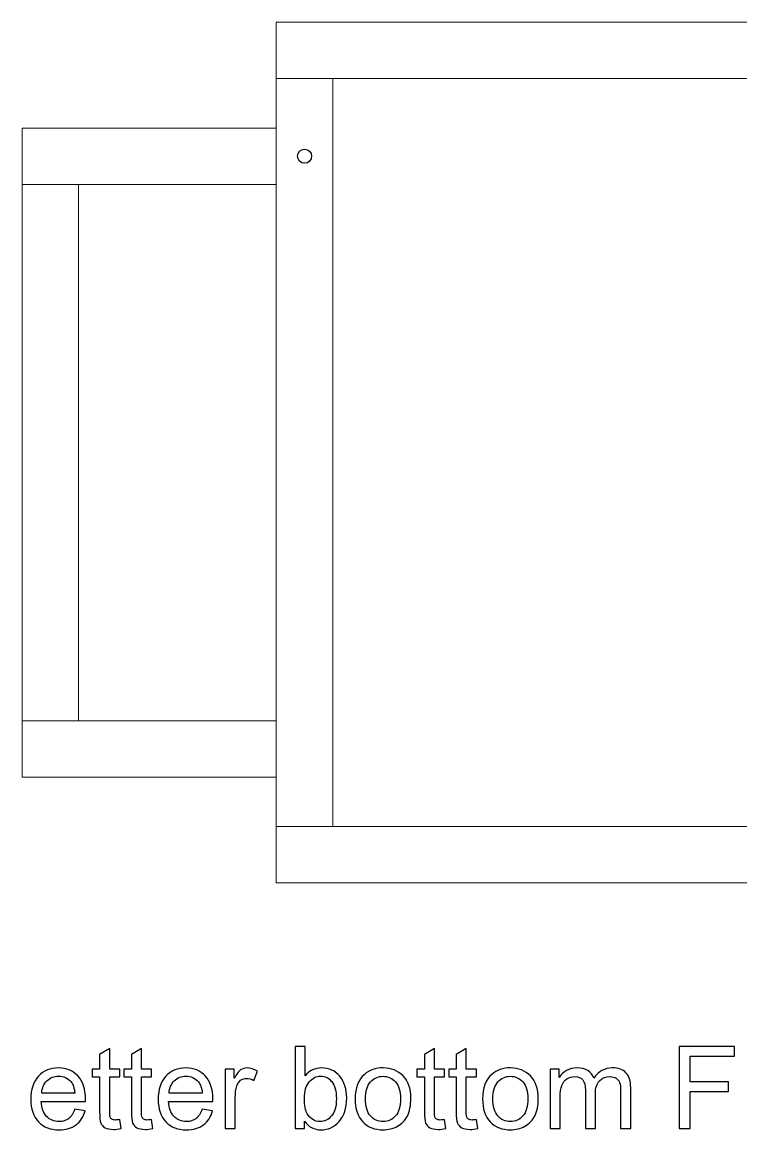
# Model space of a CAD drawing. Header units: inches. Extents: x -38 to 6, y -62 to 68.
# Drawn here: x -23.36 to -13.34, y -24.3 to -8.84 of the extents above; entities that cross this region are included whole.
import ezdxf

# ---------------------------------------------------------------- set-up
doc = ezdxf.new("R2010")
doc.units = ezdxf.units.IN
doc.header["$MEASUREMENT"] = 0
doc.layers.add('Layer 1', color=7, linetype='Continuous')

msp = doc.modelspace()

# ---------------------------------------------------------------- linework, layer by layer
at = {"layer": 'Layer 1', "color": 240, "lineweight": 9}
for points in [[(-19.819, -9.632), (-7.811, -9.632), (-7.811, -8.845), (-19.819, -8.845), (-19.819, -9.632)], [(-19.819, -20.852), (-7.811, -20.852), (-7.811, -20.065), (-19.819, -20.065), (-19.819, -20.852)]]:
    msp.add_lwpolyline(points, close=True, dxfattribs=at)
at = {"layer": 'Layer 1', "color": 250, "lineweight": 25}
msp.add_ellipse((-19.425, -10.715), major_axis=(0, 0.0984), ratio=1, dxfattribs=at)
at = {"layer": 'Layer 1', "color": 240, "lineweight": 9}
msp.add_open_spline([(-19.819, -20.065), (-19.819, -20.065), (-19.819, -9.632), (-19.819, -9.632), (-19.819, -9.632), (-19.819, -9.632), (-19.032, -9.632), (-19.032, -9.632), (-19.032, -9.632), (-19.032, -9.632), (-19.032, -20.065), (-19.032, -20.065), (-19.032, -20.065), (-19.032, -20.065), (-19.819, -20.065), (-19.819, -20.065)], degree=3, knots=[0, 0, 0, 0, 0.2, 0.2, 0.2, 0.2, 0.4, 0.4, 0.4, 0.4, 0.6, 0.6, 0.6, 0.6, 1, 1, 1, 1], dxfattribs=at)
at = {"layer": 'Layer 1', "color": 250, "lineweight": 9}
for points in [[(-19.819, -11.108), (-19.819, -11.108), (-23.362, -11.108), (-23.362, -11.108), (-23.362, -11.108), (-23.362, -11.108), (-23.362, -10.321), (-23.362, -10.321), (-23.362, -10.321), (-23.362, -10.321), (-19.819, -10.321), (-19.819, -10.321), (-19.819, -10.321), (-19.819, -10.321), (-19.819, -11.108), (-19.819, -11.108)], [(-19.819, -19.376), (-19.819, -19.376), (-23.362, -19.376), (-23.362, -19.376), (-23.362, -19.376), (-23.362, -19.376), (-23.362, -18.589), (-23.362, -18.589), (-23.362, -18.589), (-23.362, -18.589), (-19.819, -18.589), (-19.819, -18.589), (-19.819, -18.589), (-19.819, -18.589), (-19.819, -19.376), (-19.819, -19.376)]]:
    msp.add_open_spline(points, degree=3, knots=[0, 0, 0, 0, 0.2, 0.2, 0.2, 0.2, 0.4, 0.4, 0.4, 0.4, 0.6, 0.6, 0.6, 0.6, 1, 1, 1, 1], dxfattribs=at)
at = {"layer": 'Layer 1', "color": 252, "lineweight": 9}
msp.add_open_spline([(-22.575, -11.108), (-22.575, -11.108), (-22.575, -18.589), (-22.575, -18.589), (-22.575, -18.589), (-22.575, -18.589), (-23.362, -18.589), (-23.362, -18.589), (-23.362, -18.589), (-23.362, -18.589), (-23.362, -11.108), (-23.362, -11.108), (-23.362, -11.108), (-23.362, -11.108), (-22.575, -11.108), (-22.575, -11.108)], degree=3, knots=[0, 0, 0, 0, 0.2, 0.2, 0.2, 0.2, 0.4, 0.4, 0.4, 0.4, 0.6, 0.6, 0.6, 0.6, 1, 1, 1, 1], dxfattribs=at)
at = {"layer": 'Layer 1', "color": 250}
for points, knots in [([(-22.002, -24.152), (-22.002, -24.152), (-21.983, -24.276), (-21.983, -24.276), (-21.983, -24.276), (-22.022, -24.285), (-22.058, -24.289), (-22.088, -24.289), (-22.088, -24.289), (-22.139, -24.289), (-22.179, -24.281), (-22.207, -24.265), (-22.207, -24.265), (-22.235, -24.248), (-22.255, -24.227), (-22.266, -24.201), (-22.266, -24.201), (-22.277, -24.175), (-22.283, -24.119), (-22.283, -24.035), (-22.283, -24.035), (-22.283, -24.035), (-22.283, -23.557), (-22.283, -23.557), (-22.283, -23.557), (-22.283, -23.557), (-22.387, -23.557), (-22.387, -23.557), (-22.387, -23.557), (-22.387, -23.557), (-22.387, -23.449), (-22.387, -23.449), (-22.387, -23.449), (-22.387, -23.449), (-22.283, -23.449), (-22.283, -23.449), (-22.283, -23.449), (-22.283, -23.449), (-22.283, -23.244), (-22.283, -23.244), (-22.283, -23.244), (-22.283, -23.244), (-22.142, -23.159), (-22.142, -23.159), (-22.142, -23.159), (-22.142, -23.159), (-22.142, -23.449), (-22.142, -23.449), (-22.142, -23.449), (-22.142, -23.449), (-22.002, -23.449), (-22.002, -23.449), (-22.002, -23.449), (-22.002, -23.449), (-22.002, -23.557), (-22.002, -23.557), (-22.002, -23.557), (-22.002, -23.557), (-22.142, -23.557), (-22.142, -23.557), (-22.142, -23.557), (-22.142, -23.557), (-22.142, -24.043), (-22.142, -24.043), (-22.142, -24.043), (-22.142, -24.083), (-22.14, -24.109), (-22.135, -24.12), (-22.135, -24.12), (-22.13, -24.132), (-22.122, -24.141), (-22.111, -24.148), (-22.111, -24.148), (-22.1, -24.154), (-22.084, -24.158), (-22.063, -24.158), (-22.063, -24.158), (-22.048, -24.158), (-22.027, -24.156), (-22.002, -24.152)], [0, 0, 0, 0, 0.047619, 0.047619, 0.047619, 0.047619, 0.095238, 0.095238, 0.095238, 0.095238, 0.142857, 0.142857, 0.142857, 0.142857, 0.190476, 0.190476, 0.190476, 0.190476, 0.238095, 0.238095, 0.238095, 0.238095, 0.285714, 0.285714, 0.285714, 0.285714, 0.333333, 0.333333, 0.333333, 0.333333, 0.380952, 0.380952, 0.380952, 0.380952, 0.428571, 0.428571, 0.428571, 0.428571, 0.47619, 0.47619, 0.47619, 0.47619, 0.52381, 0.52381, 0.52381, 0.52381, 0.571429, 0.571429, 0.571429, 0.571429, 0.619048, 0.619048, 0.619048, 0.619048, 0.666667, 0.666667, 0.666667, 0.666667, 0.714286, 0.714286, 0.714286, 0.714286, 0.761905, 0.761905, 0.761905, 0.761905, 0.809524, 0.809524, 0.809524, 0.809524, 0.857143, 0.857143, 0.857143, 0.857143, 0.904762, 0.904762, 0.904762, 0.904762, 1, 1, 1, 1]), ([(-21.558, -24.152), (-21.558, -24.152), (-21.539, -24.276), (-21.539, -24.276), (-21.539, -24.276), (-21.578, -24.285), (-21.614, -24.289), (-21.645, -24.289), (-21.645, -24.289), (-21.695, -24.289), (-21.735, -24.281), (-21.763, -24.265), (-21.763, -24.265), (-21.791, -24.248), (-21.811, -24.227), (-21.822, -24.201), (-21.822, -24.201), (-21.834, -24.175), (-21.839, -24.119), (-21.839, -24.035), (-21.839, -24.035), (-21.839, -24.035), (-21.839, -23.557), (-21.839, -23.557), (-21.839, -23.557), (-21.839, -23.557), (-21.943, -23.557), (-21.943, -23.557), (-21.943, -23.557), (-21.943, -23.557), (-21.943, -23.449), (-21.943, -23.449), (-21.943, -23.449), (-21.943, -23.449), (-21.839, -23.449), (-21.839, -23.449), (-21.839, -23.449), (-21.839, -23.449), (-21.839, -23.244), (-21.839, -23.244), (-21.839, -23.244), (-21.839, -23.244), (-21.699, -23.159), (-21.699, -23.159), (-21.699, -23.159), (-21.699, -23.159), (-21.699, -23.449), (-21.699, -23.449), (-21.699, -23.449), (-21.699, -23.449), (-21.558, -23.449), (-21.558, -23.449), (-21.558, -23.449), (-21.558, -23.449), (-21.558, -23.557), (-21.558, -23.557), (-21.558, -23.557), (-21.558, -23.557), (-21.699, -23.557), (-21.699, -23.557), (-21.699, -23.557), (-21.699, -23.557), (-21.699, -24.043), (-21.699, -24.043), (-21.699, -24.043), (-21.699, -24.083), (-21.696, -24.109), (-21.691, -24.12), (-21.691, -24.12), (-21.686, -24.132), (-21.678, -24.141), (-21.667, -24.148), (-21.667, -24.148), (-21.656, -24.154), (-21.64, -24.158), (-21.619, -24.158), (-21.619, -24.158), (-21.604, -24.158), (-21.583, -24.156), (-21.558, -24.152)], [0, 0, 0, 0, 0.047619, 0.047619, 0.047619, 0.047619, 0.095238, 0.095238, 0.095238, 0.095238, 0.142857, 0.142857, 0.142857, 0.142857, 0.190476, 0.190476, 0.190476, 0.190476, 0.238095, 0.238095, 0.238095, 0.238095, 0.285714, 0.285714, 0.285714, 0.285714, 0.333333, 0.333333, 0.333333, 0.333333, 0.380952, 0.380952, 0.380952, 0.380952, 0.428571, 0.428571, 0.428571, 0.428571, 0.47619, 0.47619, 0.47619, 0.47619, 0.52381, 0.52381, 0.52381, 0.52381, 0.571429, 0.571429, 0.571429, 0.571429, 0.619048, 0.619048, 0.619048, 0.619048, 0.666667, 0.666667, 0.666667, 0.666667, 0.714286, 0.714286, 0.714286, 0.714286, 0.761905, 0.761905, 0.761905, 0.761905, 0.809524, 0.809524, 0.809524, 0.809524, 0.857143, 0.857143, 0.857143, 0.857143, 0.904762, 0.904762, 0.904762, 0.904762, 1, 1, 1, 1]), ([(-19.426, -24.278), (-19.426, -24.278), (-19.557, -24.278), (-19.557, -24.278), (-19.557, -24.278), (-19.557, -24.278), (-19.557, -23.134), (-19.557, -23.134), (-19.557, -23.134), (-19.557, -23.134), (-19.417, -23.134), (-19.417, -23.134), (-19.417, -23.134), (-19.417, -23.134), (-19.417, -23.542), (-19.417, -23.542), (-19.417, -23.542), (-19.357, -23.468), (-19.282, -23.431), (-19.189, -23.431), (-19.189, -23.431), (-19.139, -23.431), (-19.09, -23.441), (-19.045, -23.462), (-19.045, -23.462), (-18.999, -23.482), (-18.962, -23.511), (-18.932, -23.548), (-18.932, -23.548), (-18.903, -23.586), (-18.88, -23.63), (-18.863, -23.683), (-18.863, -23.683), (-18.847, -23.735), (-18.838, -23.791), (-18.838, -23.851), (-18.838, -23.851), (-18.838, -23.992), (-18.873, -24.102), (-18.943, -24.179), (-18.943, -24.179), (-19.014, -24.257), (-19.098, -24.295), (-19.196, -24.295), (-19.196, -24.295), (-19.294, -24.295), (-19.37, -24.255), (-19.426, -24.173), (-19.426, -24.173), (-19.426, -24.173), (-19.426, -24.278), (-19.426, -24.278)], [0, 0, 0, 0, 0.071429, 0.071429, 0.071429, 0.071429, 0.142857, 0.142857, 0.142857, 0.142857, 0.214286, 0.214286, 0.214286, 0.214286, 0.285714, 0.285714, 0.285714, 0.285714, 0.357143, 0.357143, 0.357143, 0.357143, 0.428571, 0.428571, 0.428571, 0.428571, 0.5, 0.5, 0.5, 0.5, 0.571429, 0.571429, 0.571429, 0.571429, 0.642857, 0.642857, 0.642857, 0.642857, 0.714286, 0.714286, 0.714286, 0.714286, 0.785714, 0.785714, 0.785714, 0.785714, 0.857143, 0.857143, 0.857143, 0.857143, 1, 1, 1, 1]), ([(-17.474, -24.152), (-17.474, -24.152), (-17.455, -24.276), (-17.455, -24.276), (-17.455, -24.276), (-17.494, -24.285), (-17.529, -24.289), (-17.56, -24.289), (-17.56, -24.289), (-17.611, -24.289), (-17.651, -24.281), (-17.679, -24.265), (-17.679, -24.265), (-17.707, -24.248), (-17.726, -24.227), (-17.738, -24.201), (-17.738, -24.201), (-17.749, -24.175), (-17.755, -24.119), (-17.755, -24.035), (-17.755, -24.035), (-17.755, -24.035), (-17.755, -23.557), (-17.755, -23.557), (-17.755, -23.557), (-17.755, -23.557), (-17.859, -23.557), (-17.859, -23.557), (-17.859, -23.557), (-17.859, -23.557), (-17.859, -23.449), (-17.859, -23.449), (-17.859, -23.449), (-17.859, -23.449), (-17.755, -23.449), (-17.755, -23.449), (-17.755, -23.449), (-17.755, -23.449), (-17.755, -23.244), (-17.755, -23.244), (-17.755, -23.244), (-17.755, -23.244), (-17.614, -23.159), (-17.614, -23.159), (-17.614, -23.159), (-17.614, -23.159), (-17.614, -23.449), (-17.614, -23.449), (-17.614, -23.449), (-17.614, -23.449), (-17.474, -23.449), (-17.474, -23.449), (-17.474, -23.449), (-17.474, -23.449), (-17.474, -23.557), (-17.474, -23.557), (-17.474, -23.557), (-17.474, -23.557), (-17.614, -23.557), (-17.614, -23.557), (-17.614, -23.557), (-17.614, -23.557), (-17.614, -24.043), (-17.614, -24.043), (-17.614, -24.043), (-17.614, -24.083), (-17.612, -24.109), (-17.607, -24.12), (-17.607, -24.12), (-17.602, -24.132), (-17.594, -24.141), (-17.583, -24.148), (-17.583, -24.148), (-17.572, -24.154), (-17.556, -24.158), (-17.535, -24.158), (-17.535, -24.158), (-17.52, -24.158), (-17.499, -24.156), (-17.474, -24.152)], [0, 0, 0, 0, 0.047619, 0.047619, 0.047619, 0.047619, 0.095238, 0.095238, 0.095238, 0.095238, 0.142857, 0.142857, 0.142857, 0.142857, 0.190476, 0.190476, 0.190476, 0.190476, 0.238095, 0.238095, 0.238095, 0.238095, 0.285714, 0.285714, 0.285714, 0.285714, 0.333333, 0.333333, 0.333333, 0.333333, 0.380952, 0.380952, 0.380952, 0.380952, 0.428571, 0.428571, 0.428571, 0.428571, 0.47619, 0.47619, 0.47619, 0.47619, 0.52381, 0.52381, 0.52381, 0.52381, 0.571429, 0.571429, 0.571429, 0.571429, 0.619048, 0.619048, 0.619048, 0.619048, 0.666667, 0.666667, 0.666667, 0.666667, 0.714286, 0.714286, 0.714286, 0.714286, 0.761905, 0.761905, 0.761905, 0.761905, 0.809524, 0.809524, 0.809524, 0.809524, 0.857143, 0.857143, 0.857143, 0.857143, 0.904762, 0.904762, 0.904762, 0.904762, 1, 1, 1, 1]), ([(-17.03, -24.152), (-17.03, -24.152), (-17.011, -24.276), (-17.011, -24.276), (-17.011, -24.276), (-17.05, -24.285), (-17.086, -24.289), (-17.117, -24.289), (-17.117, -24.289), (-17.167, -24.289), (-17.207, -24.281), (-17.235, -24.265), (-17.235, -24.265), (-17.263, -24.248), (-17.283, -24.227), (-17.294, -24.201), (-17.294, -24.201), (-17.306, -24.175), (-17.311, -24.119), (-17.311, -24.035), (-17.311, -24.035), (-17.311, -24.035), (-17.311, -23.557), (-17.311, -23.557), (-17.311, -23.557), (-17.311, -23.557), (-17.415, -23.557), (-17.415, -23.557), (-17.415, -23.557), (-17.415, -23.557), (-17.415, -23.449), (-17.415, -23.449), (-17.415, -23.449), (-17.415, -23.449), (-17.311, -23.449), (-17.311, -23.449), (-17.311, -23.449), (-17.311, -23.449), (-17.311, -23.244), (-17.311, -23.244), (-17.311, -23.244), (-17.311, -23.244), (-17.171, -23.159), (-17.171, -23.159), (-17.171, -23.159), (-17.171, -23.159), (-17.171, -23.449), (-17.171, -23.449), (-17.171, -23.449), (-17.171, -23.449), (-17.03, -23.449), (-17.03, -23.449), (-17.03, -23.449), (-17.03, -23.449), (-17.03, -23.557), (-17.03, -23.557), (-17.03, -23.557), (-17.03, -23.557), (-17.171, -23.557), (-17.171, -23.557), (-17.171, -23.557), (-17.171, -23.557), (-17.171, -24.043), (-17.171, -24.043), (-17.171, -24.043), (-17.171, -24.083), (-17.168, -24.109), (-17.163, -24.12), (-17.163, -24.12), (-17.158, -24.132), (-17.15, -24.141), (-17.139, -24.148), (-17.139, -24.148), (-17.128, -24.154), (-17.112, -24.158), (-17.091, -24.158), (-17.091, -24.158), (-17.076, -24.158), (-17.055, -24.156), (-17.03, -24.152)], [0, 0, 0, 0, 0.047619, 0.047619, 0.047619, 0.047619, 0.095238, 0.095238, 0.095238, 0.095238, 0.142857, 0.142857, 0.142857, 0.142857, 0.190476, 0.190476, 0.190476, 0.190476, 0.238095, 0.238095, 0.238095, 0.238095, 0.285714, 0.285714, 0.285714, 0.285714, 0.333333, 0.333333, 0.333333, 0.333333, 0.380952, 0.380952, 0.380952, 0.380952, 0.428571, 0.428571, 0.428571, 0.428571, 0.47619, 0.47619, 0.47619, 0.47619, 0.52381, 0.52381, 0.52381, 0.52381, 0.571429, 0.571429, 0.571429, 0.571429, 0.619048, 0.619048, 0.619048, 0.619048, 0.666667, 0.666667, 0.666667, 0.666667, 0.714286, 0.714286, 0.714286, 0.714286, 0.761905, 0.761905, 0.761905, 0.761905, 0.809524, 0.809524, 0.809524, 0.809524, 0.857143, 0.857143, 0.857143, 0.857143, 0.904762, 0.904762, 0.904762, 0.904762, 1, 1, 1, 1]), ([(-14.203, -24.278), (-14.203, -24.278), (-14.203, -23.134), (-14.203, -23.134), (-14.203, -23.134), (-14.203, -23.134), (-13.432, -23.134), (-13.432, -23.134), (-13.432, -23.134), (-13.432, -23.134), (-13.432, -23.268), (-13.432, -23.268), (-13.432, -23.268), (-13.432, -23.268), (-14.051, -23.268), (-14.051, -23.268), (-14.051, -23.268), (-14.051, -23.268), (-14.051, -23.624), (-14.051, -23.624), (-14.051, -23.624), (-14.051, -23.624), (-13.515, -23.624), (-13.515, -23.624), (-13.515, -23.624), (-13.515, -23.624), (-13.515, -23.759), (-13.515, -23.759), (-13.515, -23.759), (-13.515, -23.759), (-14.051, -23.759), (-14.051, -23.759), (-14.051, -23.759), (-14.051, -23.759), (-14.051, -24.278), (-14.051, -24.278), (-14.051, -24.278), (-14.051, -24.278), (-14.203, -24.278), (-14.203, -24.278)], [0, 0, 0, 0, 0.090909, 0.090909, 0.090909, 0.090909, 0.181818, 0.181818, 0.181818, 0.181818, 0.272727, 0.272727, 0.272727, 0.272727, 0.363636, 0.363636, 0.363636, 0.363636, 0.454545, 0.454545, 0.454545, 0.454545, 0.545455, 0.545455, 0.545455, 0.545455, 0.636364, 0.636364, 0.636364, 0.636364, 0.727273, 0.727273, 0.727273, 0.727273, 0.818182, 0.818182, 0.818182, 0.818182, 1, 1, 1, 1]), ([(-22.63, -24.009), (-22.63, -24.009), (-22.485, -24.029), (-22.485, -24.029), (-22.485, -24.029), (-22.507, -24.113), (-22.549, -24.179), (-22.611, -24.225), (-22.611, -24.225), (-22.673, -24.272), (-22.752, -24.295), (-22.848, -24.295), (-22.848, -24.295), (-22.969, -24.295), (-23.065, -24.258), (-23.135, -24.183), (-23.135, -24.183), (-23.206, -24.109), (-23.242, -24.005), (-23.242, -23.87), (-23.242, -23.87), (-23.242, -23.731), (-23.206, -23.623), (-23.134, -23.546), (-23.134, -23.546), (-23.063, -23.47), (-22.97, -23.431), (-22.856, -23.431), (-22.856, -23.431), (-22.745, -23.431), (-22.655, -23.469), (-22.585, -23.544), (-22.585, -23.544), (-22.515, -23.619), (-22.48, -23.725), (-22.48, -23.862), (-22.48, -23.862), (-22.48, -23.87), (-22.48, -23.883), (-22.481, -23.899), (-22.481, -23.899), (-22.481, -23.899), (-23.098, -23.899), (-23.098, -23.899), (-23.098, -23.899), (-23.093, -23.99), (-23.067, -24.06), (-23.021, -24.108), (-23.021, -24.108), (-22.975, -24.156), (-22.917, -24.18), (-22.848, -24.18), (-22.848, -24.18), (-22.797, -24.18), (-22.753, -24.167), (-22.716, -24.14), (-22.716, -24.14), (-22.68, -24.112), (-22.651, -24.069), (-22.63, -24.009)], [0, 0, 0, 0, 0.0625, 0.0625, 0.0625, 0.0625, 0.125, 0.125, 0.125, 0.125, 0.1875, 0.1875, 0.1875, 0.1875, 0.25, 0.25, 0.25, 0.25, 0.3125, 0.3125, 0.3125, 0.3125, 0.375, 0.375, 0.375, 0.375, 0.4375, 0.4375, 0.4375, 0.4375, 0.5, 0.5, 0.5, 0.5, 0.5625, 0.5625, 0.5625, 0.5625, 0.625, 0.625, 0.625, 0.625, 0.6875, 0.6875, 0.6875, 0.6875, 0.75, 0.75, 0.75, 0.75, 0.8125, 0.8125, 0.8125, 0.8125, 0.875, 0.875, 0.875, 0.875, 1, 1, 1, 1]), ([(-20.854, -24.009), (-20.854, -24.009), (-20.709, -24.029), (-20.709, -24.029), (-20.709, -24.029), (-20.731, -24.113), (-20.774, -24.179), (-20.835, -24.225), (-20.835, -24.225), (-20.897, -24.272), (-20.976, -24.295), (-21.072, -24.295), (-21.072, -24.295), (-21.193, -24.295), (-21.289, -24.258), (-21.36, -24.183), (-21.36, -24.183), (-21.43, -24.109), (-21.466, -24.005), (-21.466, -23.87), (-21.466, -23.87), (-21.466, -23.731), (-21.43, -23.623), (-21.358, -23.546), (-21.358, -23.546), (-21.287, -23.47), (-21.194, -23.431), (-21.08, -23.431), (-21.08, -23.431), (-20.969, -23.431), (-20.879, -23.469), (-20.809, -23.544), (-20.809, -23.544), (-20.739, -23.619), (-20.704, -23.725), (-20.704, -23.862), (-20.704, -23.862), (-20.704, -23.87), (-20.704, -23.883), (-20.705, -23.899), (-20.705, -23.899), (-20.705, -23.899), (-21.322, -23.899), (-21.322, -23.899), (-21.322, -23.899), (-21.317, -23.99), (-21.291, -24.06), (-21.245, -24.108), (-21.245, -24.108), (-21.199, -24.156), (-21.141, -24.18), (-21.072, -24.18), (-21.072, -24.18), (-21.021, -24.18), (-20.977, -24.167), (-20.941, -24.14), (-20.941, -24.14), (-20.904, -24.112), (-20.875, -24.069), (-20.854, -24.009)], [0, 0, 0, 0, 0.0625, 0.0625, 0.0625, 0.0625, 0.125, 0.125, 0.125, 0.125, 0.1875, 0.1875, 0.1875, 0.1875, 0.25, 0.25, 0.25, 0.25, 0.3125, 0.3125, 0.3125, 0.3125, 0.375, 0.375, 0.375, 0.375, 0.4375, 0.4375, 0.4375, 0.4375, 0.5, 0.5, 0.5, 0.5, 0.5625, 0.5625, 0.5625, 0.5625, 0.625, 0.625, 0.625, 0.625, 0.6875, 0.6875, 0.6875, 0.6875, 0.75, 0.75, 0.75, 0.75, 0.8125, 0.8125, 0.8125, 0.8125, 0.875, 0.875, 0.875, 0.875, 1, 1, 1, 1]), ([(-20.533, -24.278), (-20.533, -24.278), (-20.533, -23.449), (-20.533, -23.449), (-20.533, -23.449), (-20.533, -23.449), (-20.407, -23.449), (-20.407, -23.449), (-20.407, -23.449), (-20.407, -23.449), (-20.407, -23.576), (-20.407, -23.576), (-20.407, -23.576), (-20.374, -23.517), (-20.345, -23.478), (-20.317, -23.459), (-20.317, -23.459), (-20.29, -23.441), (-20.26, -23.431), (-20.227, -23.431), (-20.227, -23.431), (-20.179, -23.431), (-20.131, -23.446), (-20.082, -23.476), (-20.082, -23.476), (-20.082, -23.476), (-20.132, -23.605), (-20.132, -23.605), (-20.132, -23.605), (-20.166, -23.586), (-20.201, -23.577), (-20.235, -23.577), (-20.235, -23.577), (-20.265, -23.577), (-20.293, -23.586), (-20.317, -23.604), (-20.317, -23.604), (-20.341, -23.623), (-20.358, -23.648), (-20.369, -23.681), (-20.369, -23.681), (-20.384, -23.731), (-20.392, -23.785), (-20.392, -23.845), (-20.392, -23.845), (-20.392, -23.845), (-20.392, -24.278), (-20.392, -24.278), (-20.392, -24.278), (-20.392, -24.278), (-20.533, -24.278), (-20.533, -24.278)], [0, 0, 0, 0, 0.071429, 0.071429, 0.071429, 0.071429, 0.142857, 0.142857, 0.142857, 0.142857, 0.214286, 0.214286, 0.214286, 0.214286, 0.285714, 0.285714, 0.285714, 0.285714, 0.357143, 0.357143, 0.357143, 0.357143, 0.428571, 0.428571, 0.428571, 0.428571, 0.5, 0.5, 0.5, 0.5, 0.571429, 0.571429, 0.571429, 0.571429, 0.642857, 0.642857, 0.642857, 0.642857, 0.714286, 0.714286, 0.714286, 0.714286, 0.785714, 0.785714, 0.785714, 0.785714, 0.857143, 0.857143, 0.857143, 0.857143, 1, 1, 1, 1]), ([(-18.72, -23.863), (-18.72, -23.71), (-18.677, -23.597), (-18.592, -23.523), (-18.592, -23.523), (-18.521, -23.462), (-18.434, -23.431), (-18.331, -23.431), (-18.331, -23.431), (-18.218, -23.431), (-18.124, -23.468), (-18.052, -23.543), (-18.052, -23.543), (-17.98, -23.617), (-17.944, -23.72), (-17.944, -23.852), (-17.944, -23.852), (-17.944, -23.958), (-17.96, -24.042), (-17.992, -24.103), (-17.992, -24.103), (-18.023, -24.164), (-18.07, -24.211), (-18.131, -24.245), (-18.131, -24.245), (-18.192, -24.279), (-18.259, -24.295), (-18.331, -24.295), (-18.331, -24.295), (-18.447, -24.295), (-18.541, -24.258), (-18.613, -24.184), (-18.613, -24.184), (-18.684, -24.11), (-18.72, -24.003), (-18.72, -23.863)], [0, 0, 0, 0, 0.1, 0.1, 0.1, 0.1, 0.2, 0.2, 0.2, 0.2, 0.3, 0.3, 0.3, 0.3, 0.4, 0.4, 0.4, 0.4, 0.5, 0.5, 0.5, 0.5, 0.6, 0.6, 0.6, 0.6, 0.7, 0.7, 0.7, 0.7, 0.8, 0.8, 0.8, 0.8, 1, 1, 1, 1]), ([(-16.944, -23.863), (-16.944, -23.71), (-16.901, -23.597), (-16.816, -23.523), (-16.816, -23.523), (-16.745, -23.462), (-16.658, -23.431), (-16.555, -23.431), (-16.555, -23.431), (-16.442, -23.431), (-16.349, -23.468), (-16.276, -23.543), (-16.276, -23.543), (-16.204, -23.617), (-16.168, -23.72), (-16.168, -23.852), (-16.168, -23.852), (-16.168, -23.958), (-16.184, -24.042), (-16.216, -24.103), (-16.216, -24.103), (-16.248, -24.164), (-16.294, -24.211), (-16.355, -24.245), (-16.355, -24.245), (-16.416, -24.279), (-16.483, -24.295), (-16.555, -24.295), (-16.555, -24.295), (-16.671, -24.295), (-16.765, -24.258), (-16.837, -24.184), (-16.837, -24.184), (-16.908, -24.11), (-16.944, -24.003), (-16.944, -23.863)], [0, 0, 0, 0, 0.1, 0.1, 0.1, 0.1, 0.2, 0.2, 0.2, 0.2, 0.3, 0.3, 0.3, 0.3, 0.4, 0.4, 0.4, 0.4, 0.5, 0.5, 0.5, 0.5, 0.6, 0.6, 0.6, 0.6, 0.7, 0.7, 0.7, 0.7, 0.8, 0.8, 0.8, 0.8, 1, 1, 1, 1]), ([(-16.003, -24.278), (-16.003, -24.278), (-16.003, -23.449), (-16.003, -23.449), (-16.003, -23.449), (-16.003, -23.449), (-15.877, -23.449), (-15.877, -23.449), (-15.877, -23.449), (-15.877, -23.449), (-15.877, -23.566), (-15.877, -23.566), (-15.877, -23.566), (-15.851, -23.525), (-15.816, -23.493), (-15.773, -23.468), (-15.773, -23.468), (-15.73, -23.443), (-15.681, -23.431), (-15.626, -23.431), (-15.626, -23.431), (-15.565, -23.431), (-15.515, -23.444), (-15.475, -23.469), (-15.475, -23.469), (-15.436, -23.495), (-15.409, -23.53), (-15.393, -23.576), (-15.393, -23.576), (-15.327, -23.479), (-15.241, -23.431), (-15.136, -23.431), (-15.136, -23.431), (-15.053, -23.431), (-14.99, -23.454), (-14.945, -23.499), (-14.945, -23.499), (-14.901, -23.545), (-14.879, -23.615), (-14.879, -23.709), (-14.879, -23.709), (-14.879, -23.709), (-14.879, -24.278), (-14.879, -24.278), (-14.879, -24.278), (-14.879, -24.278), (-15.019, -24.278), (-15.019, -24.278), (-15.019, -24.278), (-15.019, -24.278), (-15.019, -23.756), (-15.019, -23.756), (-15.019, -23.756), (-15.019, -23.7), (-15.024, -23.66), (-15.033, -23.635), (-15.033, -23.635), (-15.042, -23.61), (-15.059, -23.59), (-15.083, -23.575), (-15.083, -23.575), (-15.107, -23.56), (-15.135, -23.553), (-15.167, -23.553), (-15.167, -23.553), (-15.226, -23.553), (-15.274, -23.572), (-15.313, -23.611), (-15.313, -23.611), (-15.351, -23.649), (-15.371, -23.712), (-15.371, -23.797), (-15.371, -23.797), (-15.371, -23.797), (-15.371, -24.278), (-15.371, -24.278), (-15.371, -24.278), (-15.371, -24.278), (-15.511, -24.278), (-15.511, -24.278), (-15.511, -24.278), (-15.511, -24.278), (-15.511, -23.74), (-15.511, -23.74), (-15.511, -23.74), (-15.511, -23.677), (-15.523, -23.631), (-15.545, -23.599), (-15.545, -23.599), (-15.568, -23.568), (-15.606, -23.553), (-15.658, -23.553), (-15.658, -23.553), (-15.697, -23.553), (-15.734, -23.563), (-15.767, -23.584), (-15.767, -23.584), (-15.801, -23.605), (-15.825, -23.635), (-15.84, -23.675), (-15.84, -23.675), (-15.855, -23.715), (-15.862, -23.773), (-15.862, -23.848), (-15.862, -23.848), (-15.862, -23.848), (-15.862, -24.278), (-15.862, -24.278), (-15.862, -24.278), (-15.862, -24.278), (-16.003, -24.278), (-16.003, -24.278)], [0, 0, 0, 0, 0.034483, 0.034483, 0.034483, 0.034483, 0.068966, 0.068966, 0.068966, 0.068966, 0.103448, 0.103448, 0.103448, 0.103448, 0.137931, 0.137931, 0.137931, 0.137931, 0.172414, 0.172414, 0.172414, 0.172414, 0.206897, 0.206897, 0.206897, 0.206897, 0.241379, 0.241379, 0.241379, 0.241379, 0.275862, 0.275862, 0.275862, 0.275862, 0.310345, 0.310345, 0.310345, 0.310345, 0.344828, 0.344828, 0.344828, 0.344828, 0.37931, 0.37931, 0.37931, 0.37931, 0.413793, 0.413793, 0.413793, 0.413793, 0.448276, 0.448276, 0.448276, 0.448276, 0.482759, 0.482759, 0.482759, 0.482759, 0.517241, 0.517241, 0.517241, 0.517241, 0.551724, 0.551724, 0.551724, 0.551724, 0.586207, 0.586207, 0.586207, 0.586207, 0.62069, 0.62069, 0.62069, 0.62069, 0.655172, 0.655172, 0.655172, 0.655172, 0.689655, 0.689655, 0.689655, 0.689655, 0.724138, 0.724138, 0.724138, 0.724138, 0.758621, 0.758621, 0.758621, 0.758621, 0.793103, 0.793103, 0.793103, 0.793103, 0.827586, 0.827586, 0.827586, 0.827586, 0.862069, 0.862069, 0.862069, 0.862069, 0.896552, 0.896552, 0.896552, 0.896552, 0.931034, 0.931034, 0.931034, 0.931034, 1, 1, 1, 1]), ([(-23.09, -23.784), (-23.09, -23.784), (-22.628, -23.784), (-22.628, -23.784), (-22.628, -23.784), (-22.634, -23.714), (-22.652, -23.662), (-22.681, -23.627), (-22.681, -23.627), (-22.726, -23.573), (-22.784, -23.546), (-22.855, -23.546), (-22.855, -23.546), (-22.919, -23.546), (-22.973, -23.568), (-23.017, -23.611), (-23.017, -23.611), (-23.061, -23.654), (-23.085, -23.712), (-23.09, -23.784)], [0, 0, 0, 0, 0.166667, 0.166667, 0.166667, 0.166667, 0.333333, 0.333333, 0.333333, 0.333333, 0.5, 0.5, 0.5, 0.5, 0.666667, 0.666667, 0.666667, 0.666667, 1, 1, 1, 1]), ([(-21.314, -23.784), (-21.314, -23.784), (-20.852, -23.784), (-20.852, -23.784), (-20.852, -23.784), (-20.859, -23.714), (-20.876, -23.662), (-20.905, -23.627), (-20.905, -23.627), (-20.95, -23.573), (-21.008, -23.546), (-21.079, -23.546), (-21.079, -23.546), (-21.143, -23.546), (-21.197, -23.568), (-21.241, -23.611), (-21.241, -23.611), (-21.285, -23.654), (-21.309, -23.712), (-21.314, -23.784)], [0, 0, 0, 0, 0.166667, 0.166667, 0.166667, 0.166667, 0.333333, 0.333333, 0.333333, 0.333333, 0.5, 0.5, 0.5, 0.5, 0.666667, 0.666667, 0.666667, 0.666667, 1, 1, 1, 1]), ([(-19.428, -23.857), (-19.428, -23.956), (-19.414, -24.028), (-19.387, -24.072), (-19.387, -24.072), (-19.343, -24.144), (-19.283, -24.18), (-19.208, -24.18), (-19.208, -24.18), (-19.147, -24.18), (-19.094, -24.154), (-19.049, -24.1), (-19.049, -24.1), (-19.004, -24.047), (-18.982, -23.968), (-18.982, -23.862), (-18.982, -23.862), (-18.982, -23.754), (-19.003, -23.675), (-19.046, -23.623), (-19.046, -23.623), (-19.089, -23.572), (-19.141, -23.546), (-19.202, -23.546), (-19.202, -23.546), (-19.263, -23.546), (-19.316, -23.573), (-19.361, -23.626), (-19.361, -23.626), (-19.405, -23.679), (-19.428, -23.756), (-19.428, -23.857)], [0, 0, 0, 0, 0.111111, 0.111111, 0.111111, 0.111111, 0.222222, 0.222222, 0.222222, 0.222222, 0.333333, 0.333333, 0.333333, 0.333333, 0.444444, 0.444444, 0.444444, 0.444444, 0.555556, 0.555556, 0.555556, 0.555556, 0.666667, 0.666667, 0.666667, 0.666667, 0.777778, 0.777778, 0.777778, 0.777778, 1, 1, 1, 1]), ([(-18.576, -23.864), (-18.576, -23.969), (-18.553, -24.049), (-18.507, -24.101), (-18.507, -24.101), (-18.46, -24.154), (-18.402, -24.18), (-18.331, -24.18), (-18.331, -24.18), (-18.261, -24.18), (-18.203, -24.154), (-18.157, -24.101), (-18.157, -24.101), (-18.111, -24.048), (-18.087, -23.967), (-18.087, -23.859), (-18.087, -23.859), (-18.087, -23.757), (-18.111, -23.679), (-18.157, -23.627), (-18.157, -23.627), (-18.204, -23.574), (-18.262, -23.548), (-18.331, -23.548), (-18.331, -23.548), (-18.402, -23.548), (-18.46, -23.574), (-18.507, -23.626), (-18.507, -23.626), (-18.553, -23.679), (-18.576, -23.758), (-18.576, -23.864)], [0, 0, 0, 0, 0.111111, 0.111111, 0.111111, 0.111111, 0.222222, 0.222222, 0.222222, 0.222222, 0.333333, 0.333333, 0.333333, 0.333333, 0.444444, 0.444444, 0.444444, 0.444444, 0.555556, 0.555556, 0.555556, 0.555556, 0.666667, 0.666667, 0.666667, 0.666667, 0.777778, 0.777778, 0.777778, 0.777778, 1, 1, 1, 1]), ([(-16.8, -23.864), (-16.8, -23.969), (-16.777, -24.049), (-16.731, -24.101), (-16.731, -24.101), (-16.684, -24.154), (-16.626, -24.18), (-16.555, -24.18), (-16.555, -24.18), (-16.486, -24.18), (-16.428, -24.154), (-16.381, -24.101), (-16.381, -24.101), (-16.335, -24.048), (-16.312, -23.967), (-16.312, -23.859), (-16.312, -23.859), (-16.312, -23.757), (-16.335, -23.679), (-16.382, -23.627), (-16.382, -23.627), (-16.428, -23.574), (-16.486, -23.548), (-16.555, -23.548), (-16.555, -23.548), (-16.626, -23.548), (-16.684, -23.574), (-16.731, -23.626), (-16.731, -23.626), (-16.777, -23.679), (-16.8, -23.758), (-16.8, -23.864)], [0, 0, 0, 0, 0.111111, 0.111111, 0.111111, 0.111111, 0.222222, 0.222222, 0.222222, 0.222222, 0.333333, 0.333333, 0.333333, 0.333333, 0.444444, 0.444444, 0.444444, 0.444444, 0.555556, 0.555556, 0.555556, 0.555556, 0.666667, 0.666667, 0.666667, 0.666667, 0.777778, 0.777778, 0.777778, 0.777778, 1, 1, 1, 1])]:
    msp.add_open_spline(points, degree=3, knots=knots, dxfattribs=at)

doc.saveas('drawing.dxf')
